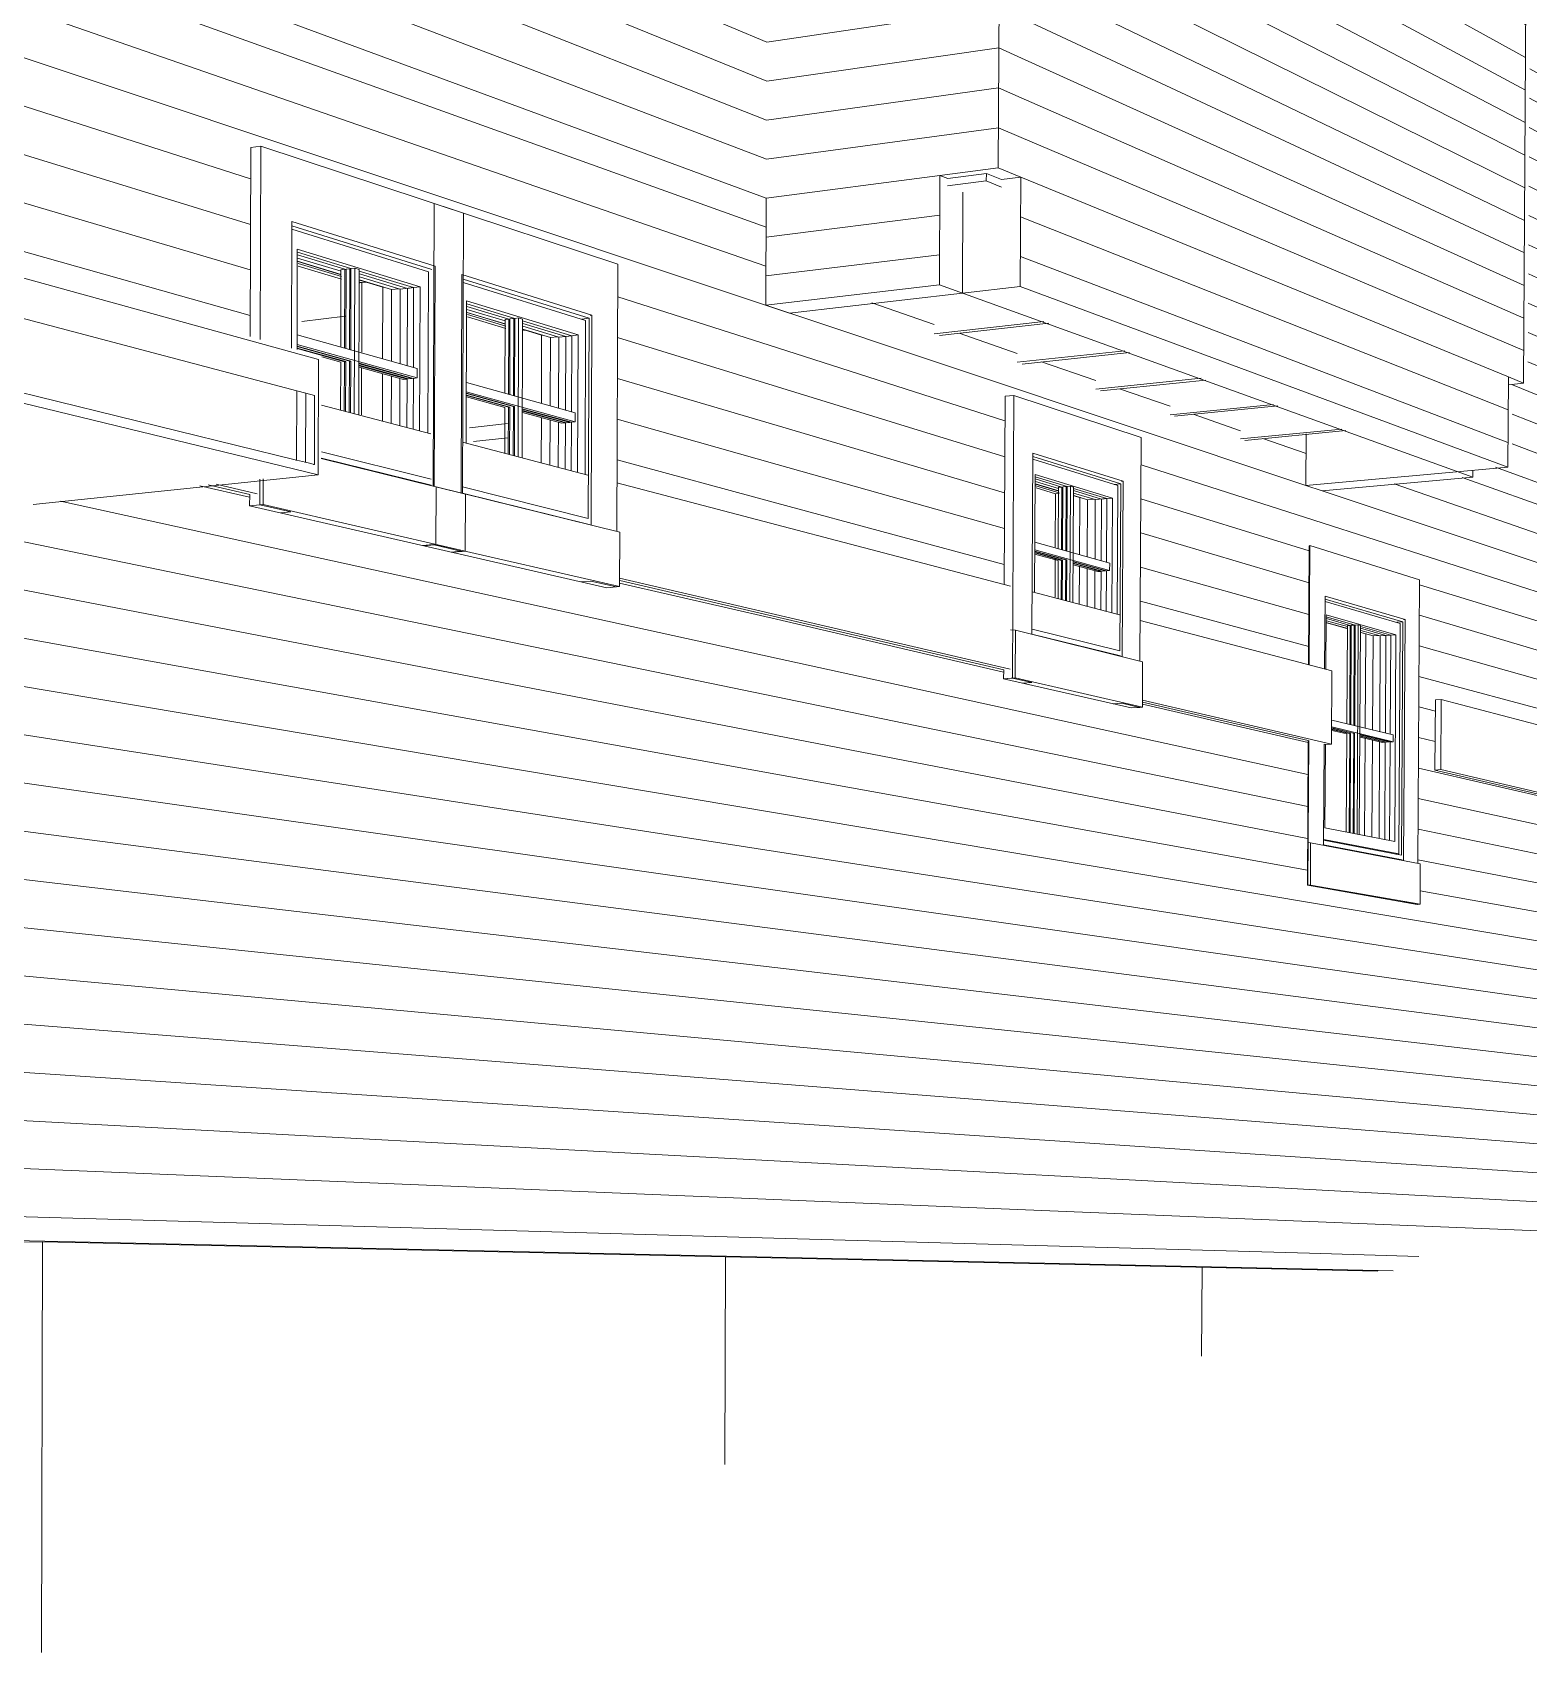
# Model space of a CAD drawing. Header units: inches. Extents: x 205 to 211, y -138 to -29.
# Drawn here: x 210.5904 to 210.9031, y -31.0381 to -30.6995 of the extents above; entities that cross this region are included whole.
import ezdxf

# ---------------------------------------------------------------- set-up
doc = ezdxf.new("R2010")
doc.units = ezdxf.units.IN
doc.header["$MEASUREMENT"] = 0
for name, color, linetype, lineweight in [('A-FLOR', 192, 'Continuous', 13), ('A-GLAZ', 151, 'Continuous', 13), ('A-ROOF', 132, 'Continuous', 13), ('A-WALL', 113, 'Continuous', 13), ('A-WALL-PATT', 111, 'Continuous', 13), ('Q-CASE', 31, 'Continuous', 9), ('S-BEAM', 12, 'Continuous', 9), ('S-FNDN', 32, 'Continuous', 13)]:
    doc.layers.add(name, color=color, linetype=linetype, lineweight=lineweight)

# ---------------------------------------------------------------- blocks, each defined once
blk = doc.blocks.new('FP_134-Looking Southeast')
at = {"layer": 'A-WALL-PATT', "lineweight": 9}
for p, q in [((-513.47495, -30.68406), (-513.31845, -30.74027)), ((-513.47497, -30.6942), (-513.31849, -30.74841)), ((-513.47499, -30.70435), (-513.31355, -30.75821)), ((-513.47502, -30.71448), (-513.42619, -30.73015)), ((-513.47504, -30.72462), (-513.42622, -30.73966)), ((-513.47506, -30.73475), (-513.42625, -30.74917)), ((-513.47509, -30.74488), (-513.42628, -30.75868)), ((-513.34946, -30.75477), (-513.31606, -30.76548)), ((-513.34949, -30.7633), (-513.3161, -30.77359)), ((-513.34953, -30.77183), (-513.31613, -30.78169)), ((-513.34956, -30.78035), (-513.31617, -30.78979)), ((-513.34959, -30.78888), (-513.3162, -30.79789)), ((-513.43678, -30.79427), (-513.42639, -30.79668)), ((-513.46595, -30.79752), (-513.31634, -30.83027)), ((-513.47523, -30.80561), (-513.31638, -30.83836)), ((-513.34906, -30.81459), (-513.31631, -30.82217)), ((-513.47525, -30.81572), (-513.31641, -30.84644)), ((-513.47528, -30.82583), (-513.31645, -30.85453)), ((-513.4753, -30.83594), (-513.31648, -30.86262)), ((-513.47532, -30.84604), (-513.31652, -30.8707)), ((-513.47535, -30.85615), (-513.31655, -30.87878)), ((-513.47537, -30.86625), (-513.31659, -30.88686)), ((-513.4754, -30.87634), (-513.31663, -30.89494)), ((-513.47542, -30.88644), (-513.31666, -30.90302)), ((-513.47544, -30.89653), (-513.3167, -30.91109)), ((-513.47547, -30.90662), (-513.31673, -30.91917)), ((-513.47549, -30.9167), (-513.31677, -30.92724)), ((-513.47551, -30.92679), (-513.3168, -30.93531)), ((-513.47554, -30.93687), (-513.31684, -30.94338)), ((-513.47556, -30.94695), (-513.31687, -30.95145))]:
    blk.add_line(p, q, dxfattribs=at)
blk = doc.blocks.new('FP_136-Looking Southeast')
at = {"layer": 'A-WALL-PATT', "lineweight": 9}
for p, q in [((-513.26443, -30.57189), (-513.25901, -30.57558)), ((-513.26447, -30.58022), (-513.25905, -30.58383)), ((-513.26451, -30.58854), (-513.25909, -30.59207)), ((-513.23275, -30.59345), (-513.23241, -30.59368)), ((-513.26455, -30.59687), (-513.25914, -30.60032)), ((-513.2328, -30.60132), (-513.23246, -30.60155)), ((-513.26459, -30.60519), (-513.25918, -30.60856)), ((-513.23284, -30.60919), (-513.2325, -30.60941)), ((-513.20843, -30.61), (-513.20815, -30.61019)), ((-513.26463, -30.61351), (-513.25922, -30.6168)), ((-513.23288, -30.61706), (-513.23254, -30.61728)), ((-513.20847, -30.61753), (-513.2082, -30.61771)), ((-513.26468, -30.62182), (-513.25926, -30.62504)), ((-513.23292, -30.62493), (-513.23258, -30.62514)), ((-513.20852, -30.62505), (-513.20824, -30.62523)), ((-513.18616, -30.62516), (-513.18594, -30.62531)), ((-513.26472, -30.63014), (-513.2593, -30.63328)), ((-513.20856, -30.63257), (-513.20828, -30.63275)), ((-513.1862, -30.63236), (-513.18598, -30.63251)), ((-513.23297, -30.6328), (-513.23263, -30.633)), ((-513.26476, -30.63845), (-513.25934, -30.64152)), ((-513.16569, -30.63909), (-513.15933, -30.64342)), ((-513.23301, -30.64066), (-513.23267, -30.64086)), ((-513.2086, -30.64009), (-513.20833, -30.64026)), ((-513.18625, -30.63957), (-513.18602, -30.63971)), ((-513.16573, -30.646), (-513.15937, -30.65024)), ((-513.2648, -30.64677), (-513.15972, -30.70478)), ((-513.23305, -30.64852), (-513.23271, -30.64872)), ((-513.20865, -30.64761), (-513.20837, -30.64778)), ((-513.18629, -30.64677), (-513.18607, -30.64691)), ((-513.26484, -30.65508), (-513.15976, -30.71159)), ((-513.20869, -30.65513), (-513.20841, -30.65529)), ((-513.18633, -30.65398), (-513.18611, -30.65411)), ((-513.16578, -30.65292), (-513.15942, -30.65706)), ((-513.23297, -30.65646), (-513.23275, -30.65658)), ((-513.20873, -30.66264), (-513.20845, -30.6628)), ((-513.18637, -30.66118), (-513.18615, -30.66131)), ((-513.16582, -30.65983), (-513.15946, -30.66388)), ((-513.26488, -30.66338), (-513.1598, -30.7184)), ((-513.18642, -30.66838), (-513.1862, -30.66851)), ((-513.16586, -30.66674), (-513.1595, -30.6707)), ((-513.26492, -30.67169), (-513.15985, -30.72521)), ((-513.20865, -30.67023), (-513.2085, -30.67031)), ((-513.18646, -30.67557), (-513.18624, -30.6757)), ((-513.1659, -30.67364), (-513.15955, -30.67752)), ((-513.26497, -30.68), (-513.15989, -30.73202)), ((-513.18639, -30.68284), (-513.18628, -30.6829)), ((-513.16595, -30.68055), (-513.15959, -30.68434)), ((-513.26501, -30.6883), (-513.15993, -30.73883)), ((-513.16599, -30.68746), (-513.15963, -30.69115)), ((-513.26505, -30.6966), (-513.15998, -30.74563)), ((-513.16592, -30.69443), (-513.15967, -30.69796)), ((-513.26509, -30.7049), (-513.16002, -30.75244)), ((-513.26513, -30.7132), (-513.16006, -30.75924)), ((-513.26517, -30.7215), (-513.1601, -30.76604)), ((-513.26521, -30.72979), (-513.16332, -30.77154)), ((-513.26526, -30.73809), (-513.16336, -30.77839)), ((-513.2653, -30.74638), (-513.1634, -30.78523))]:
    blk.add_line(p, q, dxfattribs=at)
blk = doc.blocks.new('FP_137-Looking Southeast')
at = {"layer": 'A-WALL-PATT', "lineweight": 9}
for p, q in [((-513.28085, -30.5712), (-513.26915, -30.56868)), ((-513.28089, -30.57954), (-513.26919, -30.57707)), ((-513.28093, -30.58788), (-513.26923, -30.58546)), ((-513.28097, -30.59622), (-513.26927, -30.59385)), ((-513.28101, -30.60455), (-513.26931, -30.60224)), ((-513.28105, -30.61288), (-513.26936, -30.61063)), ((-513.28109, -30.62122), (-513.2694, -30.61901)), ((-513.28113, -30.62955), (-513.26944, -30.6274)), ((-513.28117, -30.63788), (-513.26948, -30.63578)), ((-513.31808, -30.65265), (-513.26952, -30.64416)), ((-513.31811, -30.66081), (-513.26956, -30.65254)), ((-513.31815, -30.66897), (-513.2696, -30.66091)), ((-513.31818, -30.67712), (-513.26964, -30.66929)), ((-513.31822, -30.68527), (-513.26969, -30.67766)), ((-513.31825, -30.69343), (-513.26973, -30.68603)), ((-513.31829, -30.70158), (-513.26977, -30.6944)), ((-513.31832, -30.70972), (-513.26981, -30.70277)), ((-513.31836, -30.71787), (-513.26985, -30.71113)), ((-513.31839, -30.72602), (-513.26989, -30.7195)), ((-513.31843, -30.73416), (-513.28211, -30.72944)), ((-513.31846, -30.7423), (-513.28215, -30.73775)), ((-513.3185, -30.75044), (-513.28219, -30.74605))]:
    blk.add_line(p, q, dxfattribs=at)
blk = doc.blocks.new('FP_138-Looking Southeast')
at = {"layer": 'A-WALL-PATT', "lineweight": 9}
for p, q in [((-513.26915, -30.56868), (-513.26443, -30.57189)), ((-513.26919, -30.57707), (-513.26447, -30.58022)), ((-513.26923, -30.58546), (-513.26451, -30.58854)), ((-513.26927, -30.59385), (-513.26455, -30.59687)), ((-513.26931, -30.60224), (-513.26459, -30.60519)), ((-513.26936, -30.61063), (-513.26463, -30.61351)), ((-513.2694, -30.61901), (-513.26468, -30.62182)), ((-513.26944, -30.6274), (-513.26472, -30.63014)), ((-513.26948, -30.63578), (-513.26476, -30.63845)), ((-513.26952, -30.64416), (-513.2648, -30.64677)), ((-513.26956, -30.65254), (-513.26484, -30.65508)), ((-513.2696, -30.66091), (-513.26488, -30.66338)), ((-513.26964, -30.66929), (-513.26492, -30.67169)), ((-513.26969, -30.67766), (-513.26497, -30.68)), ((-513.26973, -30.68603), (-513.26501, -30.6883)), ((-513.26977, -30.6944), (-513.26505, -30.6966)), ((-513.26981, -30.70277), (-513.26509, -30.7049)), ((-513.26985, -30.71113), (-513.26513, -30.7132)), ((-513.26989, -30.7195), (-513.26517, -30.7215))]:
    blk.add_line(p, q, dxfattribs=at)
blk = doc.blocks.new('FP_144-Looking Southeast')
at = {"layer": 'A-WALL-PATT', "lineweight": 9}
for p, q in [((-513.31603, -30.75738), (-513.20563, -30.79421)), ((-513.29638, -30.75607), (-513.28335, -30.76058)), ((-513.27811, -30.76239), (-513.26595, -30.7666)), ((-513.31606, -30.76548), (-513.26855, -30.78073)), ((-513.26086, -30.76837), (-513.24954, -30.77229)), ((-513.3161, -30.77359), (-513.26858, -30.78823)), ((-513.24458, -30.77401), (-513.23401, -30.77767)), ((-513.22919, -30.77934), (-513.21932, -30.78276)), ((-513.31613, -30.78169), (-513.26862, -30.79572)), ((-513.21461, -30.78439), (-513.20559, -30.78751)), ((-513.31617, -30.78979), (-513.26866, -30.80321)), ((-513.24006, -30.78987), (-513.20397, -30.80145)), ((-513.3162, -30.79789), (-513.2687, -30.81071)), ((-513.2401, -30.797), (-513.20493, -30.80784)), ((-513.24014, -30.80413), (-513.20497, -30.81452)), ((-513.24017, -30.81126), (-513.205, -30.8212)), ((-513.24021, -30.81839), (-513.20504, -30.82788)), ((-513.31631, -30.82217), (-513.26881, -30.83318)), ((-513.31634, -30.83027), (-513.2052, -30.85459)), ((-513.31638, -30.83836), (-513.20523, -30.86127)), ((-513.23976, -30.8399), (-513.20516, -30.84792)), ((-513.31641, -30.84644), (-513.20527, -30.86794)), ((-513.31645, -30.85453), (-513.20531, -30.87461)), ((-513.31648, -30.86262), (-513.20443, -30.88144)), ((-513.31652, -30.8707), (-513.20447, -30.8881)), ((-513.31655, -30.87878), (-513.20451, -30.89475)), ((-513.31659, -30.88686), (-513.20455, -30.90141)), ((-513.31663, -30.89494), (-513.20459, -30.90807)), ((-513.31666, -30.90302), (-513.20463, -30.91472)), ((-513.3167, -30.91109), (-513.20466, -30.92137)), ((-513.31673, -30.91917), (-513.2047, -30.92803)), ((-513.31677, -30.92724), (-513.20474, -30.93468)), ((-513.3168, -30.93531), (-513.20478, -30.94133)), ((-513.31684, -30.94338), (-513.20482, -30.94797)), ((-513.31687, -30.95145), (-513.20486, -30.95462))]:
    blk.add_line(p, q, dxfattribs=at)
blk = doc.blocks.new('FP_147-Looking Southeast')
at = {"layer": 'A-WALL-PATT', "lineweight": 9}
for p, q in [((-513.47448, -30.4832), (-513.31802, -30.57899)), ((-513.4745, -30.49339), (-513.31785, -30.58729)), ((-513.47452, -30.50358), (-513.31788, -30.59546)), ((-513.47455, -30.51377), (-513.31794, -30.60362)), ((-513.47457, -30.52396), (-513.31794, -30.61181)), ((-513.47459, -30.53414), (-513.31799, -30.61997)), ((-513.47469, -30.57486), (-513.31808, -30.65265)), ((-513.47471, -30.58503), (-513.31811, -30.66081)), ((-513.47474, -30.5952), (-513.31815, -30.66897)), ((-513.47476, -30.60536), (-513.31818, -30.67712)), ((-513.47478, -30.61553), (-513.31822, -30.68527)), ((-513.47481, -30.62569), (-513.31825, -30.69343)), ((-513.47483, -30.63584), (-513.31829, -30.70158)), ((-513.47486, -30.646), (-513.31832, -30.70972)), ((-513.47488, -30.65615), (-513.31836, -30.71787)), ((-513.4749, -30.6663), (-513.31839, -30.72602)), ((-513.47493, -30.67645), (-513.31843, -30.73416))]:
    blk.add_line(p, q, dxfattribs=at)
blk = doc.blocks.new('FP_158-Looking Southeast')
at = {"layer": 'A-WALL-PATT', "lineweight": 9}
for p, q in [((-513.1872, -30.79388), (-513.1471, -30.80777)), ((-513.17299, -30.79251), (-513.14706, -30.80182)), ((-513.20225, -30.79534), (-513.14713, -30.81372)), ((-513.20397, -30.80145), (-513.14717, -30.81967)), ((-513.18188, -30.81494), (-513.14721, -30.82562)), ((-513.18192, -30.82133), (-513.14725, -30.83156)), ((-513.18196, -30.82771), (-513.14729, -30.83751)), ((-513.182, -30.8341), (-513.14733, -30.84345)), ((-513.18204, -30.84049), (-513.17858, -30.84137)), ((-513.18207, -30.84687), (-513.17862, -30.84771)), ((-513.14775, -30.8493), (-513.14737, -30.8494)), ((-513.18211, -30.85325), (-513.14744, -30.86128)), ((-513.14779, -30.85525), (-513.1474, -30.85534)), ((-513.18215, -30.85964), (-513.14748, -30.86722)), ((-513.18219, -30.86602), (-513.14752, -30.87316)), ((-513.18223, -30.8724), (-513.14756, -30.8791)), ((-513.18175, -30.87887), (-513.1476, -30.88504)), ((-513.20443, -30.88144), (-513.14764, -30.89098)), ((-513.20447, -30.8881), (-513.14879, -30.89674)), ((-513.20451, -30.89475), (-513.14883, -30.90269)), ((-513.20455, -30.90141), (-513.14708, -30.90887)), ((-513.20459, -30.90807), (-513.14712, -30.9148)), ((-513.20463, -30.91472), (-513.14716, -30.92072)), ((-513.20466, -30.92137), (-513.1472, -30.92665)), ((-513.2047, -30.92803), (-513.14723, -30.93257)), ((-513.20474, -30.93468), (-513.14727, -30.93849)), ((-513.20478, -30.94133), (-513.14731, -30.94441)), ((-513.20482, -30.94797), (-513.14735, -30.95033)), ((-513.20486, -30.95462), (-513.18204, -30.95527))]:
    blk.add_line(p, q, dxfattribs=at)
blk = doc.blocks.new('FP_162-Looking Southeast')
at = {"layer": 'A-WALL-PATT', "lineweight": 9}
for p, q in [((-513.18376, -30.66119), (-513.18196, -30.66229)), ((-513.1838, -30.66764), (-513.182, -30.66872)), ((-513.18384, -30.67409), (-513.18205, -30.67514)), ((-513.15867, -30.67656), (-513.14562, -30.68454)), ((-513.15871, -30.68268), (-513.14566, -30.6905)), ((-513.15874, -30.68881), (-513.1457, -30.69646)), ((-513.15886, -30.70718), (-513.14582, -30.71433)), ((-513.1589, -30.7133), (-513.14586, -30.72028)), ((-513.15894, -30.71942), (-513.1459, -30.72623)), ((-513.15898, -30.72554), (-513.14593, -30.73219)), ((-513.15901, -30.73166), (-513.14664, -30.73781)), ((-513.15905, -30.73778), (-513.14668, -30.74377)), ((-513.15909, -30.7439), (-513.14672, -30.74972)), ((-513.15913, -30.75001), (-513.14676, -30.75568)), ((-513.15917, -30.75613), (-513.1468, -30.76164)), ((-513.15921, -30.76224), (-513.14684, -30.7676)), ((-513.15925, -30.76835), (-513.14687, -30.77355)), ((-513.16246, -30.77318), (-513.14691, -30.7795)), ((-513.1625, -30.77933), (-513.14695, -30.78546)), ((-513.16253, -30.78548), (-513.14699, -30.79141))]:
    blk.add_line(p, q, dxfattribs=at)

msp = doc.modelspace()

# ---------------------------------------------------------------- linework, layer by layer
at = {"layer": 'A-FLOR'}
for p, q in [((210.78973, -30.73059), (210.78165, -30.73163)), ((210.78166, -30.73008), (210.78974, -30.72903)), ((210.78974, -30.72903), (210.78973, -30.73059)), ((210.79289, -30.73187), (210.78973, -30.73059)), ((210.78974, -30.72903), (210.79289, -30.73031))]:
    msp.add_line(p, q, dxfattribs=at)
at = {"layer": 'A-GLAZ', "lineweight": 9}
for p, q in [((210.63812, -30.7233), (210.63599, -30.72361)), ((210.63812, -30.7233), (210.638, -30.76371)), ((210.68043, -30.73731), (210.63812, -30.7233)), ((210.6743, -30.73528), (210.6741, -30.79432)), ((210.7127, -30.74799), (210.6743, -30.73528)), ((210.68023, -30.79584), (210.68043, -30.73731)), ((210.64449, -30.76551), (210.64457, -30.73902)), ((210.64457, -30.73902), (210.67451, -30.74838)), ((210.64458, -30.73994), (210.67388, -30.74906)), ((210.67313, -30.74954), (210.64458, -30.74068)), ((210.64567, -30.76582), (210.64573, -30.74486)), ((210.64573, -30.74486), (210.67139, -30.75269)), ((210.65695, -30.74887), (210.64575, -30.74546)), ((210.65695, -30.74887), (210.64575, -30.74546)), ((210.64575, -30.74546), (210.65695, -30.74887)), ((210.64576, -30.74604), (210.65565, -30.74904)), ((210.65487, -30.74946), (210.64577, -30.7467)), ((210.65489, -30.7501), (210.6458, -30.74736)), ((210.65492, -30.75017), (210.64582, -30.74743)), ((210.65498, -30.75055), (210.64588, -30.74781)), ((210.64588, -30.74781), (210.65498, -30.75055)), ((210.65499, -30.7511), (210.64589, -30.74837)), ((210.67004, -30.75286), (210.65869, -30.7494)), ((210.67004, -30.75286), (210.65869, -30.7494)), ((210.65869, -30.7494), (210.67004, -30.75286)), ((210.6587, -30.74997), (210.66875, -30.75302)), ((210.66725, -30.7532), (210.65872, -30.75062)), ((210.67302, -30.78327), (210.67313, -30.74954)), ((210.67451, -30.74838), (210.67435, -30.79438)), ((210.67997, -30.79577), (210.68013, -30.75014)), ((210.68013, -30.75014), (210.70731, -30.75863)), ((210.71248, -30.80382), (210.7127, -30.74799)), ((210.66545, -30.75329), (210.65874, -30.75126)), ((210.6636, -30.75279), (210.65876, -30.75133)), ((210.65924, -30.75183), (210.65882, -30.75171)), ((210.65882, -30.75171), (210.65924, -30.75183)), ((210.65883, -30.75189), (210.65924, -30.75183)), ((210.65919, -30.76634), (210.65924, -30.75183)), ((210.65924, -30.75183), (210.65919, -30.76634)), ((210.65924, -30.75183), (210.66021, -30.75171)), ((210.66355, -30.76764), (210.6636, -30.75279)), ((210.6638, -30.75277), (210.6636, -30.75279)), ((210.66541, -30.76818), (210.66545, -30.75329)), ((210.66695, -30.7531), (210.66545, -30.75329)), ((210.6672, -30.76872), (210.66725, -30.7532)), ((210.66725, -30.7532), (210.67004, -30.75286)), ((210.66875, -30.75302), (210.66869, -30.76916)), ((210.67004, -30.75286), (210.66875, -30.75302)), ((210.66998, -30.76954), (210.67004, -30.75286)), ((210.66998, -30.76954), (210.67004, -30.75286)), ((210.67004, -30.75286), (210.66998, -30.76954)), ((210.67004, -30.75286), (210.67139, -30.75269)), ((210.67139, -30.75269), (210.67129, -30.78282)), ((210.68039, -30.75109), (210.70671, -30.75928)), ((210.70599, -30.75973), (210.6804, -30.75179)), ((210.68101, -30.78537), (210.68111, -30.75565)), ((210.68111, -30.75565), (210.7044, -30.76276)), ((210.6912, -30.75929), (210.68113, -30.75623)), ((210.6912, -30.75929), (210.68113, -30.75623)), ((210.68113, -30.75623), (210.6912, -30.75929)), ((210.68114, -30.75678), (210.68993, -30.75945)), ((210.68918, -30.75984), (210.68116, -30.75741)), ((210.6892, -30.76046), (210.68118, -30.75804)), ((210.68923, -30.76052), (210.68121, -30.7581)), ((210.68929, -30.76089), (210.68127, -30.75847)), ((210.68127, -30.75847), (210.68929, -30.76089)), ((210.6893, -30.76141), (210.68128, -30.759)), ((210.70309, -30.76291), (210.69283, -30.75979)), ((210.70309, -30.76291), (210.69283, -30.75979)), ((210.69283, -30.75979), (210.70309, -30.76291)), ((210.69284, -30.76033), (210.70183, -30.76306)), ((210.70038, -30.76323), (210.69286, -30.76095)), ((210.70517, -30.75946), (210.70671, -30.75928)), ((210.70587, -30.7919), (210.70599, -30.75973)), ((210.70671, -30.75928), (210.70655, -30.80108)), ((210.70693, -30.75867), (210.70731, -30.75863)), ((210.70731, -30.75863), (210.70714, -30.8025)), ((210.69862, -30.7633), (210.69288, -30.76157)), ((210.6968, -30.76281), (210.69291, -30.76163)), ((210.69297, -30.7618), (210.69346, -30.76175)), ((210.69675, -30.77696), (210.6968, -30.76281)), ((210.697, -30.76279), (210.6968, -30.76281)), ((210.69856, -30.7775), (210.69862, -30.7633)), ((210.70008, -30.76313), (210.69862, -30.7633)), ((210.70033, -30.77802), (210.70038, -30.76323)), ((210.70038, -30.76323), (210.70309, -30.76291)), ((210.70183, -30.76306), (210.70177, -30.77845)), ((210.70309, -30.76291), (210.70183, -30.76306)), ((210.70303, -30.77882), (210.70309, -30.76291)), ((210.70303, -30.77882), (210.70309, -30.76291)), ((210.70309, -30.76291), (210.70303, -30.77882)), ((210.70309, -30.76291), (210.7044, -30.76276)), ((210.7044, -30.76276), (210.70429, -30.79149)), ((210.65915, -30.77946), (210.65918, -30.76953)), ((210.65918, -30.76953), (210.65915, -30.77946)), ((210.66351, -30.78067), (210.66354, -30.7708)), ((210.66536, -30.78119), (210.66539, -30.77134)), ((210.66716, -30.78168), (210.66719, -30.77186)), ((210.66868, -30.77198), (210.66865, -30.78209)), ((210.66994, -30.78245), (210.66998, -30.77184)), ((210.66994, -30.78245), (210.66998, -30.77184)), ((210.66998, -30.77184), (210.66994, -30.78245)), ((210.79548, -30.77538), (210.79364, -30.77557)), ((210.79548, -30.77538), (210.79518, -30.83445)), ((210.8221, -30.78419), (210.79548, -30.77538)), ((210.6967, -30.7894), (210.69674, -30.77998)), ((210.69852, -30.7899), (210.69855, -30.78051)), ((210.70028, -30.79039), (210.70032, -30.78102)), ((210.70176, -30.78114), (210.70173, -30.79078)), ((210.70298, -30.79113), (210.70302, -30.78101)), ((210.70298, -30.79113), (210.70302, -30.78101)), ((210.70302, -30.78101), (210.70298, -30.79113)), ((210.82185, -30.83089), (210.8221, -30.78419)), ((210.67373, -30.7929), (210.65077, -30.78717)), ((210.79928, -30.8253), (210.79947, -30.78744)), ((210.79947, -30.78744), (210.81831, -30.79332)), ((210.79947, -30.78816), (210.81782, -30.79387)), ((210.65075, -30.78855), (210.68087, -30.796)), ((210.65077, -30.78849), (210.67371, -30.79417)), ((210.8172, -30.79424), (210.79948, -30.78874)), ((210.63791, -30.79289), (210.6379, -30.79825)), ((210.63856, -30.79818), (210.63858, -30.79282)), ((210.6747, -30.80651), (210.67474, -30.79449)), ((210.67474, -30.79449), (210.71311, -30.80398)), ((210.70655, -30.80108), (210.68024, -30.79452)), ((210.79981, -30.81658), (210.79993, -30.79191)), ((210.79993, -30.79191), (210.81608, -30.79684)), ((210.80665, -30.79443), (210.79995, -30.79239)), ((210.80665, -30.79443), (210.79995, -30.79239)), ((210.79995, -30.79239), (210.80665, -30.79443)), ((210.79996, -30.79285), (210.80552, -30.79453)), ((210.80485, -30.79484), (210.79998, -30.79337)), ((210.80488, -30.79536), (210.80001, -30.79389)), ((210.80491, -30.79542), (210.80004, -30.79395)), ((210.80498, -30.79573), (210.80011, -30.79426)), ((210.80011, -30.79426), (210.80498, -30.79573)), ((210.80421, -30.79593), (210.80013, -30.79471)), ((210.81492, -30.79694), (210.80793, -30.79481)), ((210.81492, -30.79694), (210.80793, -30.79481)), ((210.80793, -30.79481), (210.81492, -30.79694)), ((210.81645, -30.794), (210.81782, -30.79387)), ((210.81705, -30.82111), (210.8172, -30.79424)), ((210.81782, -30.79387), (210.81763, -30.82878)), ((210.81797, -30.79336), (210.81831, -30.79332)), ((210.81831, -30.79332), (210.81812, -30.82996)), ((210.63577, -30.79846), (210.63856, -30.79818)), ((210.6379, -30.79825), (210.63577, -30.79846)), ((210.64439, -30.79974), (210.6379, -30.79825)), ((210.68083, -30.80792), (210.63856, -30.79818)), ((210.68023, -30.79578), (210.70676, -30.80235)), ((210.68087, -30.796), (210.68083, -30.80792)), ((210.80415, -30.80707), (210.80421, -30.79593)), ((210.80421, -30.79593), (210.80499, -30.79586)), ((210.80794, -30.79527), (210.8138, -30.79704)), ((210.81251, -30.79716), (210.80796, -30.79579)), ((210.8109, -30.79718), (210.80799, -30.7963)), ((210.80925, -30.79673), (210.80802, -30.79636)), ((210.80919, -30.80856), (210.80925, -30.79673)), ((210.80943, -30.79671), (210.80925, -30.79673)), ((210.81084, -30.80904), (210.8109, -30.79718)), ((210.8122, -30.79706), (210.8109, -30.79718)), ((210.81245, -30.80952), (210.81251, -30.79716)), ((210.81251, -30.79716), (210.81492, -30.79694)), ((210.8138, -30.79704), (210.81373, -30.80989)), ((210.81492, -30.79694), (210.8138, -30.79704)), ((210.81485, -30.81022), (210.81492, -30.79694)), ((210.81485, -30.81022), (210.81492, -30.79694)), ((210.81492, -30.79694), (210.81485, -30.81022)), ((210.81492, -30.79694), (210.81608, -30.79684)), ((210.81608, -30.79684), (210.81596, -30.82082)), ((210.64227, -30.79995), (210.64439, -30.79974)), ((210.71311, -30.80398), (210.71306, -30.81535)), ((210.67199, -30.80676), (210.6747, -30.80651)), ((210.67405, -30.80657), (210.67199, -30.80676)), ((210.67431, -30.80663), (210.67224, -30.80682)), ((210.67993, -30.80792), (210.67405, -30.80657)), ((210.67431, -30.80663), (210.68018, -30.80798)), ((210.71306, -30.81535), (210.6747, -30.80651)), ((210.67787, -30.80811), (210.67993, -30.80792)), ((210.68083, -30.80792), (210.67813, -30.80817)), ((210.67813, -30.80817), (210.68018, -30.80798)), ((210.85735, -30.80678), (210.8572, -30.83165)), ((210.85724, -30.80679), (210.85735, -30.80678)), ((210.88029, -30.8139), (210.85735, -30.80678)), ((210.8041, -30.81756), (210.80414, -30.80962)), ((210.80914, -30.81895), (210.80918, -30.81108)), ((210.81078, -30.8194), (210.81082, -30.81156)), ((210.70709, -30.81417), (210.70508, -30.81435)), ((210.70709, -30.81417), (210.71244, -30.8154)), ((210.71306, -30.81535), (210.71044, -30.81558)), ((210.8124, -30.81984), (210.81244, -30.81202)), ((210.81372, -30.81215), (210.81368, -30.8202)), ((210.8148, -30.8205), (210.81484, -30.81205)), ((210.8148, -30.8205), (210.81484, -30.81205)), ((210.81484, -30.81205), (210.8148, -30.8205)), ((210.87993, -30.87314), (210.88029, -30.8139)), ((210.71044, -30.81558), (210.71244, -30.8154)), ((210.86043, -30.83249), (210.86052, -30.81733)), ((210.86052, -30.81733), (210.87724, -30.82221)), ((210.86052, -30.81797), (210.87681, -30.8227)), ((210.87625, -30.82303), (210.86053, -30.81848)), ((210.8607, -30.83256), (210.86077, -30.82124)), ((210.86077, -30.82124), (210.87535, -30.82539)), ((210.86685, -30.82336), (210.86078, -30.82164)), ((210.86685, -30.82336), (210.86078, -30.82164)), ((210.86078, -30.82164), (210.86685, -30.82336)), ((210.8608, -30.82202), (210.86581, -30.82344)), ((210.79581, -30.82445), (210.79477, -30.82434)), ((210.79576, -30.8344), (210.79581, -30.82445)), ((210.79581, -30.82445), (210.82241, -30.83103)), ((210.79928, -30.82525), (210.81778, -30.82983)), ((210.81763, -30.82878), (210.79929, -30.82421)), ((210.8652, -30.82369), (210.86082, -30.82246)), ((210.86522, -30.82411), (210.86085, -30.82289)), ((210.86526, -30.82413), (210.86088, -30.8229)), ((210.86532, -30.82411), (210.86098, -30.82289)), ((210.87428, -30.82547), (210.86795, -30.82367)), ((210.87428, -30.82547), (210.86795, -30.82367)), ((210.86795, -30.82367), (210.87428, -30.82547)), ((210.86797, -30.82405), (210.87325, -30.82555)), ((210.87207, -30.82563), (210.86799, -30.82448)), ((210.87057, -30.82562), (210.86802, -30.8249)), ((210.86903, -30.82519), (210.86805, -30.82491)), ((210.86892, -30.84485), (210.86903, -30.82519)), ((210.86909, -30.82518), (210.86903, -30.82519)), ((210.87173, -30.82553), (210.87057, -30.82562)), ((210.87207, -30.82563), (210.87428, -30.82547)), ((210.87325, -30.82555), (210.87313, -30.84592)), ((210.87428, -30.82547), (210.87325, -30.82555)), ((210.87416, -30.84618), (210.87428, -30.82547)), ((210.87416, -30.84618), (210.87428, -30.82547)), ((210.87428, -30.82547), (210.87416, -30.84618)), ((210.87428, -30.82547), (210.87535, -30.82539)), ((210.87535, -30.82539), (210.8751, -30.86862)), ((210.8755, -30.8228), (210.87681, -30.8227)), ((210.87596, -30.8712), (210.87625, -30.82303)), ((210.87681, -30.8227), (210.87652, -30.87148)), ((210.87724, -30.82221), (210.87694, -30.87257)), ((210.87694, -30.82224), (210.87724, -30.82221)), ((210.87045, -30.84524), (210.87057, -30.82562)), ((210.87195, -30.84562), (210.87207, -30.82563)), ((210.82241, -30.83103), (210.82236, -30.84053)), ((210.79335, -30.83458), (210.79576, -30.8344)), ((210.79518, -30.83445), (210.79335, -30.83458)), ((210.79923, -30.83538), (210.79518, -30.83445)), ((210.82236, -30.84053), (210.79576, -30.8344)), ((210.7974, -30.83551), (210.79923, -30.83538)), ((210.81807, -30.83971), (210.81628, -30.83984)), ((210.81807, -30.83971), (210.8218, -30.84057)), ((210.82236, -30.84053), (210.82003, -30.84069)), ((210.82003, -30.84069), (210.8218, -30.84057)), ((210.85711, -30.84749), (210.85694, -30.87774)), ((210.86021, -30.86936), (210.86034, -30.84824)), ((210.86051, -30.86572), (210.86061, -30.84833)), ((210.86878, -30.86731), (210.8689, -30.84699)), ((210.87032, -30.86763), (210.87044, -30.84737)), ((210.87182, -30.86794), (210.87194, -30.84774)), ((210.87312, -30.84785), (210.873, -30.86818)), ((210.87403, -30.8684), (210.87415, -30.84778)), ((210.87403, -30.8684), (210.87415, -30.84778)), ((210.87415, -30.84778), (210.87403, -30.8684)), ((210.8751, -30.86862), (210.86051, -30.86572)), ((210.85752, -30.86885), (210.85688, -30.86877)), ((210.85747, -30.87771), (210.85752, -30.86885)), ((210.85752, -30.86885), (210.88044, -30.87324)), ((210.86022, -30.86926), (210.87663, -30.87241)), ((210.87652, -30.87148), (210.86023, -30.86833)), ((210.86024, -30.86815), (210.87596, -30.8712)), ((210.87596, -30.8712), (210.87528, -30.87124)), ((210.88044, -30.87324), (210.88039, -30.88172)), ((210.85683, -30.87774), (210.85747, -30.87771)), ((210.85694, -30.87774), (210.85683, -30.87774)), ((210.85694, -30.87774), (210.86016, -30.8783)), ((210.88039, -30.88172), (210.85747, -30.87771)), ((210.86016, -30.8783), (210.86006, -30.8783)), ((210.87679, -30.88123), (210.87689, -30.88122)), ((210.87689, -30.88122), (210.87988, -30.88174)), ((210.88039, -30.88172), (210.87977, -30.88175)), ((210.87977, -30.88175), (210.87988, -30.88174))]:
    msp.add_line(p, q, dxfattribs=at)
at = {"layer": 'A-GLAZ'}
for p, q in [((210.65481, -30.76525), (210.65486, -30.74914)), ((210.65486, -30.74914), (210.65565, -30.74904)), ((210.65565, -30.74904), (210.65559, -30.76548)), ((210.65591, -30.74912), (210.65565, -30.74904)), ((210.65586, -30.76555), (210.65591, -30.74901)), ((210.65591, -30.74901), (210.65669, -30.74891)), ((210.65669, -30.74891), (210.65664, -30.76578)), ((210.65696, -30.74899), (210.65669, -30.74891)), ((210.6569, -30.76586), (210.65695, -30.74887)), ((210.65695, -30.74887), (210.65774, -30.74877)), ((210.65774, -30.74877), (210.65764, -30.77923)), ((210.65868, -30.74906), (210.65774, -30.74877)), ((210.65858, -30.77948), (210.65868, -30.74906)), ((210.68911, -30.77488), (210.68917, -30.75954)), ((210.68917, -30.75954), (210.68993, -30.75945)), ((210.68993, -30.75945), (210.68987, -30.77511)), ((210.69019, -30.75952), (210.68993, -30.75945)), ((210.69013, -30.77518), (210.69018, -30.75942)), ((210.69018, -30.75942), (210.69095, -30.75932)), ((210.69095, -30.75932), (210.69089, -30.7754)), ((210.6912, -30.7594), (210.69095, -30.75932)), ((210.69114, -30.77548), (210.6912, -30.75929)), ((210.6912, -30.75929), (210.69196, -30.7592)), ((210.69196, -30.7592), (210.69186, -30.78822)), ((210.69282, -30.75946), (210.69196, -30.7592)), ((210.69271, -30.78844), (210.69282, -30.75946)), ((210.67076, -30.76976), (210.64568, -30.76272)), ((210.64568, -30.76478), (210.67075, -30.77175)), ((210.65689, -30.7682), (210.64569, -30.76509)), ((210.64569, -30.7652), (210.65689, -30.76831)), ((210.65585, -30.76833), (210.6457, -30.76551)), ((210.6457, -30.76562), (210.65585, -30.76843)), ((210.6548, -30.76845), (210.65088, -30.76736)), ((210.65477, -30.77844), (210.6548, -30.76845)), ((210.65559, -30.76825), (210.65555, -30.77865)), ((210.65581, -30.77872), (210.65585, -30.76833)), ((210.65663, -30.76813), (210.6566, -30.77894)), ((210.65686, -30.77901), (210.65689, -30.7682)), ((210.66998, -30.77184), (210.65863, -30.76868)), ((210.65863, -30.76879), (210.66972, -30.77187)), ((210.66894, -30.77195), (210.65864, -30.7691)), ((210.65864, -30.7692), (210.66868, -30.77198)), ((210.66791, -30.77207), (210.65865, -30.76951)), ((210.67075, -30.77175), (210.67076, -30.76976)), ((210.66868, -30.77198), (210.66791, -30.77207)), ((210.66868, -30.77198), (210.66868, -30.77188)), ((210.66972, -30.77187), (210.66894, -30.77195)), ((210.66972, -30.77187), (210.66972, -30.77176)), ((210.67075, -30.77175), (210.66998, -30.77184)), ((210.68105, -30.77461), (210.70378, -30.78093)), ((210.70378, -30.77904), (210.68106, -30.77266)), ((210.69113, -30.77771), (210.68106, -30.77491)), ((210.68106, -30.77501), (210.69114, -30.77781)), ((210.69012, -30.77782), (210.68107, -30.77531)), ((210.68108, -30.77541), (210.69012, -30.77792)), ((210.6891, -30.77793), (210.68108, -30.77571)), ((210.68907, -30.78745), (210.6891, -30.77793)), ((210.68986, -30.77775), (210.68983, -30.78766)), ((210.69008, -30.78773), (210.69012, -30.77782)), ((210.69088, -30.77764), (210.69084, -30.78794)), ((210.6911, -30.78801), (210.69113, -30.77771)), ((210.70302, -30.78101), (210.69276, -30.77816)), ((210.69276, -30.77826), (210.70277, -30.78104)), ((210.70202, -30.78112), (210.69277, -30.77856)), ((210.69277, -30.77865), (210.70177, -30.78114)), ((210.70101, -30.78122), (210.69278, -30.77895)), ((210.70177, -30.78114), (210.70101, -30.78122)), ((210.70177, -30.78114), (210.70177, -30.78104)), ((210.70277, -30.78104), (210.70202, -30.78112)), ((210.70277, -30.78104), (210.70277, -30.78094)), ((210.70378, -30.78093), (210.70302, -30.78101)), ((210.70378, -30.78093), (210.70378, -30.77904)), ((210.80478, -30.80737), (210.80484, -30.79459)), ((210.80484, -30.79459), (210.80552, -30.79453)), ((210.80552, -30.79453), (210.80545, -30.80757)), ((210.80575, -30.7946), (210.80552, -30.79453)), ((210.80568, -30.80763), (210.80574, -30.79451)), ((210.80574, -30.79451), (210.80642, -30.79445)), ((210.80642, -30.79445), (210.80635, -30.80783)), ((210.80665, -30.79452), (210.80642, -30.79445)), ((210.80658, -30.8079), (210.80665, -30.79443)), ((210.80665, -30.79443), (210.80732, -30.79436)), ((210.80732, -30.79436), (210.8072, -30.81852)), ((210.80792, -30.79454), (210.80732, -30.79436)), ((210.80779, -30.81867), (210.80792, -30.79454)), ((210.79986, -30.80765), (210.81551, -30.812)), ((210.81552, -30.81042), (210.79987, -30.80602)), ((210.80657, -30.80976), (210.79987, -30.8079)), ((210.79987, -30.80798), (210.80657, -30.80984)), ((210.80567, -30.80983), (210.79988, -30.80823)), ((210.79989, -30.80831), (210.80567, -30.80992)), ((210.80477, -30.80991), (210.7999, -30.80856)), ((210.80473, -30.81784), (210.80477, -30.80991)), ((210.80544, -30.80977), (210.8054, -30.81802)), ((210.80562, -30.81808), (210.80567, -30.80983)), ((210.80634, -30.80969), (210.8063, -30.81827)), ((210.80652, -30.81833), (210.80657, -30.80976)), ((210.81484, -30.81205), (210.80785, -30.81011)), ((210.80785, -30.81019), (210.81462, -30.81207)), ((210.81395, -30.81213), (210.80786, -30.81044)), ((210.80787, -30.81052), (210.81372, -30.81215)), ((210.81306, -30.8122), (210.80788, -30.81077)), ((210.81462, -30.81207), (210.81462, -30.81199)), ((210.81551, -30.812), (210.81484, -30.81205)), ((210.81551, -30.812), (210.81552, -30.81042)), ((210.81372, -30.81215), (210.81306, -30.8122)), ((210.81372, -30.81215), (210.81372, -30.81206)), ((210.81462, -30.81207), (210.81395, -30.81213)), ((210.86507, -30.84395), (210.86519, -30.82349)), ((210.86519, -30.82349), (210.86581, -30.82344)), ((210.86581, -30.82344), (210.86569, -30.84411)), ((210.86602, -30.8235), (210.86581, -30.82344)), ((210.86589, -30.84416), (210.86602, -30.82342)), ((210.86602, -30.82342), (210.86664, -30.82338)), ((210.86664, -30.82338), (210.86651, -30.84432)), ((210.86685, -30.82344), (210.86664, -30.82338)), ((210.86672, -30.84437), (210.86685, -30.82336)), ((210.86685, -30.82336), (210.86747, -30.82331)), ((210.86747, -30.82331), (210.86721, -30.86705)), ((210.86794, -30.82345), (210.86747, -30.82331)), ((210.86768, -30.86714), (210.86794, -30.82345)), ((210.87477, -30.84634), (210.86195, -30.84322)), ((210.86195, -30.84467), (210.87477, -30.84774)), ((210.86671, -30.846), (210.86196, -30.84486)), ((210.86196, -30.84492), (210.86672, -30.84606)), ((210.86588, -30.84605), (210.86197, -30.84512)), ((210.86197, -30.84518), (210.86589, -30.84612)), ((210.86505, -30.84611), (210.86198, -30.84537)), ((210.86493, -30.86657), (210.86505, -30.84611)), ((210.86568, -30.846), (210.86555, -30.8667)), ((210.86576, -30.86675), (210.86588, -30.84605)), ((210.86651, -30.84595), (210.86638, -30.86687)), ((210.86659, -30.86692), (210.86671, -30.846)), ((210.87415, -30.84778), (210.86782, -30.84626)), ((210.86782, -30.84633), (210.87394, -30.84779)), ((210.87333, -30.84783), (210.86783, -30.84652)), ((210.86784, -30.84658), (210.87312, -30.84785)), ((210.87251, -30.84788), (210.86785, -30.84677)), ((210.87312, -30.84785), (210.87251, -30.84788)), ((210.87312, -30.84785), (210.87312, -30.84778)), ((210.87394, -30.84779), (210.87333, -30.84783)), ((210.87394, -30.84779), (210.87394, -30.84773)), ((210.87477, -30.84774), (210.87415, -30.84778)), ((210.87477, -30.84774), (210.87477, -30.84634))]:
    msp.add_line(p, q, dxfattribs=at)
at = {"layer": 'A-ROOF'}
for p, q in [((210.65014, -30.76787), (210.4798, -30.72094)), ((210.47977, -30.75071), (210.65006, -30.79201)), ((210.65006, -30.79201), (210.65014, -30.76787)), ((210.5905, -30.79816), (210.65006, -30.79201))]:
    msp.add_line(p, q, dxfattribs=at)
at = {"layer": 'A-WALL'}
for p, q in [((210.79223, -30.72786), (210.79303, -30.56448)), ((210.90202, -30.77284), (210.90285, -30.64001)), ((210.63587, -30.76309), (210.63599, -30.72361)), ((210.77994, -30.75228), (210.78005, -30.72944)), ((210.78005, -30.72944), (210.79223, -30.72786)), ((210.78005, -30.72944), (210.78166, -30.73008)), ((210.79695, -30.72979), (210.79223, -30.72786)), ((210.79695, -30.72979), (210.79289, -30.73031)), ((210.79695, -30.72979), (210.79683, -30.7526)), ((210.78473, -30.754), (210.78483, -30.73289)), ((210.74373, -30.73416), (210.74364, -30.75655)), ((210.74364, -30.75655), (210.77994, -30.75228)), ((210.79683, -30.7526), (210.74861, -30.75821)), ((210.89139, -30.79249), (210.77994, -30.75228)), ((210.79683, -30.7526), (210.89873, -30.79037)), ((210.74364, -30.75655), (210.74861, -30.75821)), ((210.89873, -30.79037), (210.89884, -30.77154)), ((210.89884, -30.77154), (210.90202, -30.77284)), ((210.8989, -30.77315), (210.90202, -30.77284)), ((210.67362, -30.78344), (210.6508, -30.77745)), ((210.79345, -30.8149), (210.79364, -30.77557)), ((210.85653, -30.79421), (210.8566, -30.78345)), ((210.70646, -30.79206), (210.68027, -30.78519)), ((210.85653, -30.79421), (210.89873, -30.79037)), ((210.8914, -30.79101), (210.89139, -30.79249)), ((210.91513, -30.79736), (210.89614, -30.79036)), ((210.63578, -30.79609), (210.62713, -30.79408)), ((210.62874, -30.79391), (210.63737, -30.79592)), ((210.79482, -30.81527), (210.71253, -30.79366)), ((210.85991, -30.79534), (210.85653, -30.79421)), ((210.89139, -30.79249), (210.85991, -30.79534)), ((210.63577, -30.79846), (210.63578, -30.79609)), ((210.71044, -30.81558), (210.63577, -30.79846)), ((210.8571, -30.83162), (210.85724, -30.80679)), ((210.71309, -30.81357), (210.79473, -30.83261)), ((210.79336, -30.83271), (210.71311, -30.81406)), ((210.81756, -30.82125), (210.79933, -30.81646)), ((210.86197, -30.83291), (210.82191, -30.82239)), ((210.79335, -30.83458), (210.79336, -30.83271)), ((210.82003, -30.84069), (210.79335, -30.83458)), ((210.86188, -30.84826), (210.86197, -30.83291)), ((210.82238, -30.83905), (210.86188, -30.84826)), ((210.8835, -30.85366), (210.88359, -30.839)), ((210.88359, -30.839), (210.88482, -30.83891)), ((210.88482, -30.83891), (210.88473, -30.85358)), ((210.91441, -30.84669), (210.88482, -30.83891)), ((210.85701, -30.8475), (210.8224, -30.83946)), ((210.85683, -30.87774), (210.85701, -30.8475)), ((210.86062, -30.84834), (210.86034, -30.84827)), ((210.86062, -30.84834), (210.86188, -30.84826)), ((210.8835, -30.85366), (210.88473, -30.85358)), ((210.91315, -30.86055), (210.8835, -30.85366)), ((210.88473, -30.85358), (210.91432, -30.86048)), ((210.87977, -30.88175), (210.85683, -30.87774)), ((210.58659, -30.95199), (210.87479, -30.95833))]:
    msp.add_line(p, q, dxfattribs=at)
at = {"layer": 'Q-CASE'}
for p, q in [((210.6557, -30.75881), (210.64666, -30.75992)), ((210.68965, -30.78129), (210.6817, -30.78214)), ((210.68258, -30.78503), (210.68973, -30.78428))]:
    msp.add_line(p, q, dxfattribs=at)
at = {"layer": 'S-BEAM'}
for p, q in [((210.47979, -30.73053), (210.64562, -30.77446)), ((210.64557, -30.7889), (210.47978, -30.74824)), ((210.80173, -30.75993), (210.77881, -30.7625)), ((210.80282, -30.76032), (210.77992, -30.76289)), ((210.81866, -30.76605), (210.7962, -30.76847)), ((210.81969, -30.76642), (210.79725, -30.76883)), ((210.64562, -30.77446), (210.64557, -30.7889)), ((210.64562, -30.77446), (210.64557, -30.7889)), ((210.64748, -30.77495), (210.64562, -30.77446)), ((210.83464, -30.77182), (210.81262, -30.7741)), ((210.8356, -30.77217), (210.81361, -30.77445)), ((210.64748, -30.77495), (210.64743, -30.78935)), ((210.64743, -30.78935), (210.64748, -30.77495)), ((210.64933, -30.77544), (210.64748, -30.77495)), ((210.64929, -30.78981), (210.64933, -30.77544)), ((210.84973, -30.77727), (210.82814, -30.77943)), ((210.85064, -30.7776), (210.82908, -30.77976)), ((210.86401, -30.78243), (210.84284, -30.78448)), ((210.86488, -30.78274), (210.84373, -30.78478)), ((210.64543, -30.78891), (210.64557, -30.7889)), ((210.64557, -30.7889), (210.64543, -30.78891)), ((210.64557, -30.7889), (210.64743, -30.78935)), ((210.64729, -30.78937), (210.64743, -30.78935)), ((210.64729, -30.78937), (210.64743, -30.78935)), ((210.64743, -30.78935), (210.64929, -30.78981)), ((210.64914, -30.78982), (210.64929, -30.78981)), ((210.87153, -30.95835), (210.83663, -30.95759))]:
    msp.add_line(p, q, dxfattribs=at)
at = {"layer": 'S-FNDN'}
for p, q in [((210.59245, -30.95226), (210.58381, -30.95235)), ((210.59245, -30.95226), (210.59224, -31.03806)), ((210.87153, -30.95835), (210.59245, -30.95226)), ((210.73524, -30.95537), (210.73506, -30.99873)), ((210.83472, -30.97616), (210.83482, -30.95755))]:
    msp.add_line(p, q, dxfattribs=at)

# ---------------------------------------------------------------- block references
at = {"layer": 'A-WALL', "lineweight": 9}
for name in ['FP_147-Looking Southeast', 'FP_137-Looking Southeast', 'FP_138-Looking Southeast', 'FP_136-Looking Southeast', 'FP_162-Looking Southeast', 'FP_134-Looking Southeast', 'FP_144-Looking Southeast', 'FP_158-Looking Southeast']:
    msp.add_blockref(name, (724.06216, 0), dxfattribs=at)

doc.saveas('drawing.dxf')
